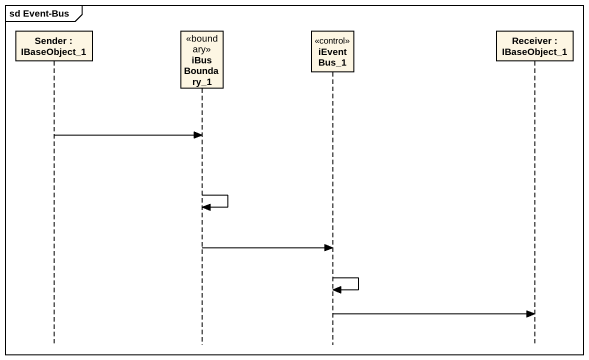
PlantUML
@startuml
mainframe sd Event-Bus
hide footbox
participant "Sender : IBaseObject_1" as Sender
participant iBusBoundary_1 <<boundary>>
participant iEventBus_1 <<control>>
participant "Receiver : IBaseObject_1" as Receiver

Sender -> iBusBoundary_1
iBusBoundary_1 -> iBusBoundary_1
iBusBoundary_1 -> iEventBus_1
iEventBus_1 -> iEventBus_1
iEventBus_1 -> Receiver
@enduml
